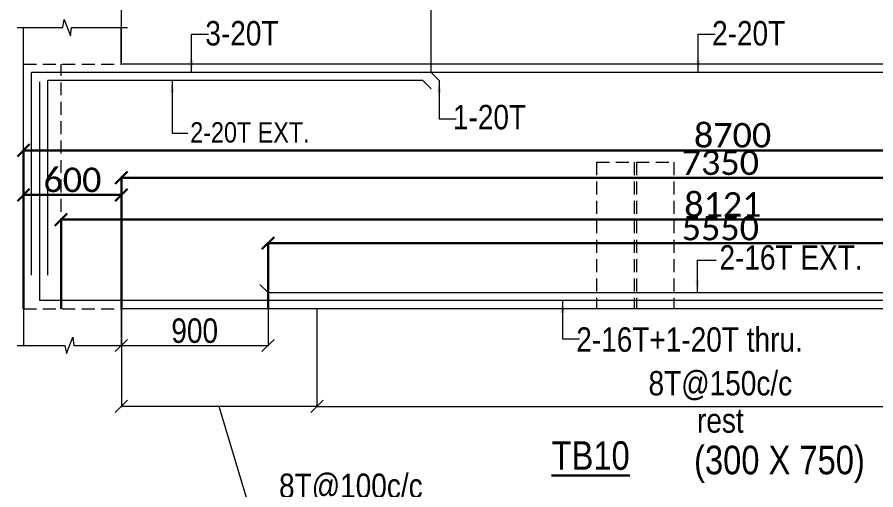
# Model space of a CAD drawing. Header units: millimetres. Extents: x 1112055 to 3390982, y -148532 to 766891.
# Drawn here: x 2935911 to 2946447, y 21376 to 27175 of the extents above; entities that cross this region are included whole.
import ezdxf
from ezdxf.enums import TextEntityAlignment as Align

# ---------------------------------------------------------------- set-up
doc = ezdxf.new("R2010")
doc.units = ezdxf.units.MM
doc.header["$PDMODE"] = 35
doc.header["$PDSIZE"] = -25
doc.linetypes.add('Hidden', pattern=[9.525, 6.35, -3.175])
for name, color, linetype, lineweight in [('B BEAM', 148, 'Continuous', 13), ('B BEAM IN LINE', 250, 'Continuous', 0), ('B BEAM NO', 215, 'Continuous', 18), ('B COL', 1, 'Continuous', 30), ('B STEEL', 34, 'Continuous', 15), ('B STEEL DIM', 216, 'Continuous', 13), ('B STEEL TEXT', 7, 'Continuous', 15), ('B STIRRUPS', 139, 'Continuous', 13)]:
    doc.layers.add(name, color=color, linetype=linetype, lineweight=lineweight)
doc.styles.add('Cali', font='calibri.ttf')
doc.styles.add('SWINC', font='swissc.ttf')
doc.dimstyles.new('BHOOMI', dxfattribs={"dimtxt": 230, "dimasz": 150, "dimexe": 10, "dimexo": 0, "dimgap": 25, "dimtad": 1, "dimdec": 0, "dimzin": 0, "dimdsep": 46, "dimtxsty": 'SWINC', "dimblk": 'OBLIQUE', "dimcen": 0.09, "dimclrd": 250, "dimclre": 250, "dimclrt": 256, "dimaunit": 1, "dimadec": 3, "dimazin": 0, "dimtfac": 1, "dimtdec": 0, "dimtofl": 0, "dimtmove": 1, "dimatfit": 3, "dimfxl": 100, "dimtolj": 1, "dimtzin": 0, "dimlwd": 9, "dimlwe": 5, "dimarcsym": 0})

# ---------------------------------------------------------------- blocks, each defined once
blk = doc.blocks.new('_Oblique')
at = {"color": 0, "linetype": 'ByBlock', "lineweight": -2}
blk.add_line((-0.5, -0.5), (0.5, 0.5), dxfattribs=at)
blk = doc.blocks.new('*D6111')
at = {"layer": 'B STEEL DIM', "color": 250, "linetype": 'Hidden', "lineweight": 0, "ltscale": 500, "transparency": 16777216}
for p, q in [((2937189, 26597), (2937189, 27365)), ((2940989, 26497), (2940989, 27365))]:
    blk.add_line(p, q, dxfattribs=at)
at = {"layer": 'B STEEL DIM', "color": 250, "lineweight": 0, "ltscale": 500, "transparency": 16777216}
blk.add_line((2937189, 27355), (2940989, 27355), dxfattribs=at)
at = {"layer": 'Defpoints', "color": 0, "lineweight": 40, "transparency": 16777216}
for p in [(2940989, 27355), (2937189, 26597), (2940989, 26497)]:
    blk.add_point(p, dxfattribs=at)
at = {"layer": 'B STEEL DIM', "color": 250, "lineweight": 0, "transparency": 16777216, "xscale": 150, "yscale": 150, "zscale": 150, "rotation": 180}
blk.add_blockref('_Oblique', (2937189, 27355), dxfattribs=at)
at = {"layer": 'B STEEL DIM', "color": 250, "lineweight": 0, "transparency": 16777216, "xscale": 150, "yscale": 150, "zscale": 150}
blk.add_blockref('_Oblique', (2940989, 27355), dxfattribs=at)
at = {"layer": 'B STEEL DIM', "transparency": 16777216, "insert": (2939089, 27535), "char_height": 300, "attachment_point": 5, "style": 'SWINC'}
blk.add_mtext('\\A1;1900', dxfattribs=at)
blk = doc.blocks.new('*D6113')
at = {"layer": 'B STIRRUPS', "color": 250, "lineweight": 0, "transparency": 16777216}
for p, q in [((2939589, 23597), (2939589, 22390)), ((2949489, 23597), (2949489, 22390)), ((2939589, 22400), (2949489, 22400))]:
    blk.add_line(p, q, dxfattribs=at)
at = {"layer": 'Defpoints', "color": 0, "lineweight": 40, "transparency": 16777216}
for p in [(2939589, 23597), (2949489, 23597), (2949489, 22400)]:
    blk.add_point(p, dxfattribs=at)
at = {"layer": 'B STIRRUPS', "color": 250, "lineweight": 0, "transparency": 16777216, "xscale": 150, "yscale": 150, "zscale": 150, "rotation": 180}
blk.add_blockref('_Oblique', (2939589, 22400), dxfattribs=at)
at = {"layer": 'B STIRRUPS', "color": 250, "lineweight": 0, "transparency": 16777216, "xscale": 150, "yscale": 150, "zscale": 150}
blk.add_blockref('_Oblique', (2949489, 22400), dxfattribs=at)
at = {"layer": 'B STIRRUPS', "transparency": 16777216, "char_height": 300, "attachment_point": 5, "style": 'SWINC'}
for s, insert in [('\\A1;8T@150c/c', (2944539, 22654)), ('rest', (2944539, 22225))]:
    blk.add_mtext(s, dxfattribs=dict(at, insert=insert))
blk = doc.blocks.new('*D6114')
at = {"layer": 'B STIRRUPS', "color": 250, "lineweight": 0, "transparency": 16777216}
for p, q in [((2937189, 23597), (2937189, 22390)), ((2939589, 23597), (2939589, 22390)), ((2939589, 22400), (2937189, 22400)), ((2938766, 21142), (2938389, 22400)), ((2941245, 21142), (2938766, 21142))]:
    blk.add_line(p, q, dxfattribs=at)
at = {"layer": 'Defpoints', "color": 0, "lineweight": 40, "transparency": 16777216}
for p in [(2937189, 23597), (2939589, 23597), (2937189, 22400)]:
    blk.add_point(p, dxfattribs=at)
at = {"layer": 'B STIRRUPS', "color": 250, "lineweight": 0, "transparency": 16777216, "xscale": 150, "yscale": 150, "zscale": 150, "rotation": 180}
blk.add_blockref('_Oblique', (2937189, 22400), dxfattribs=at)
at = {"layer": 'B STIRRUPS', "color": 250, "lineweight": 0, "transparency": 16777216, "xscale": 150, "yscale": 150, "zscale": 150}
blk.add_blockref('_Oblique', (2939589, 22400), dxfattribs=at)
at = {"layer": 'B STIRRUPS', "transparency": 16777216, "char_height": 300, "attachment_point": 5, "style": 'SWINC'}
for s, insert in [('\\A1;8T@100c/c', (2940005, 21395)), ('12 NO.', (2940005, 20967))]:
    blk.add_mtext(s, dxfattribs=dict(at, insert=insert))
blk = doc.blocks.new('*D6116')
at = {"layer": 'B STEEL DIM', "color": 250, "linetype": 'Hidden', "lineweight": 0, "ltscale": 500, "transparency": 16777216}
for p, q in [((2938989, 23797), (2938989, 23137)), ((2937189, 23597), (2937189, 23137))]:
    blk.add_line(p, q, dxfattribs=at)
at = {"layer": 'B STEEL DIM', "color": 250, "lineweight": 0, "ltscale": 500, "transparency": 16777216}
blk.add_line((2937189, 23147), (2938989, 23147), dxfattribs=at)
at = {"layer": 'Defpoints', "color": 0, "lineweight": 40, "transparency": 16777216}
for p in [(2938989, 23797), (2937189, 23597), (2938989, 23147)]:
    blk.add_point(p, dxfattribs=at)
at = {"layer": 'B STEEL DIM', "color": 250, "lineweight": 0, "transparency": 16777216, "xscale": 150, "yscale": 150, "zscale": 150, "rotation": 180}
blk.add_blockref('_Oblique', (2937189, 23147), dxfattribs=at)
at = {"layer": 'B STEEL DIM', "color": 250, "lineweight": 0, "transparency": 16777216, "xscale": 150, "yscale": 150, "zscale": 150}
blk.add_blockref('_Oblique', (2938989, 23147), dxfattribs=at)
at = {"layer": 'B STEEL DIM', "transparency": 16777216, "insert": (2938089, 23327), "char_height": 300, "attachment_point": 5, "style": 'SWINC'}
blk.add_mtext('\\A1;900', dxfattribs=at)
blk = doc.blocks.new('*D6653')
at = {"layer": 'Defpoints', "color": 3, "linetype": 'Hidden', "lineweight": 30, "ltscale": 1000, "transparency": 16777216}
for p, q in [((2935989, 23597), (2935989, 25551)), ((2953389, 23597), (2953389, 25551))]:
    blk.add_line(p, q, dxfattribs=at)
at = {"layer": 'Defpoints', "color": 3, "lineweight": 30, "ltscale": 1000, "transparency": 16777216}
blk.add_line((2935989, 25541), (2953389, 25541), dxfattribs=at)
at = {"layer": 'Defpoints', "color": 0, "lineweight": 40, "transparency": 16777216}
for p in [(2953389, 25541), (2935989, 23597), (2953389, 23597)]:
    blk.add_point(p, dxfattribs=at)
at = {"layer": 'Defpoints', "color": 3, "lineweight": 30, "transparency": 16777216, "xscale": 150, "yscale": 150, "zscale": 150, "rotation": 180}
blk.add_blockref('_Oblique', (2935989, 25541), dxfattribs=at)
at = {"layer": 'Defpoints', "color": 3, "lineweight": 30, "transparency": 16777216, "xscale": 150, "yscale": 150, "zscale": 150}
blk.add_blockref('_Oblique', (2953389, 25541), dxfattribs=at)
at = {"layer": 'Defpoints', "color": 3, "lineweight": 50, "transparency": 16777216, "insert": (2944689, 25725), "char_height": 300, "attachment_point": 5, "style": 'Cali'}
blk.add_mtext('\\A1;8700', dxfattribs=at)
blk = doc.blocks.new('*D6654')
at = {"layer": 'Defpoints', "color": 3, "linetype": 'Hidden', "lineweight": 30, "ltscale": 1000, "transparency": 16777216}
for p, q in [((2937189, 23597), (2937189, 25215)), ((2951889, 23597), (2951889, 25215))]:
    blk.add_line(p, q, dxfattribs=at)
at = {"layer": 'Defpoints', "color": 3, "lineweight": 30, "ltscale": 1000, "transparency": 16777216}
blk.add_line((2937189, 25205), (2951889, 25205), dxfattribs=at)
at = {"layer": 'Defpoints', "color": 0, "lineweight": 40, "transparency": 16777216}
for p in [(2951889, 25205), (2937189, 23597), (2951889, 23597)]:
    blk.add_point(p, dxfattribs=at)
at = {"layer": 'Defpoints', "color": 3, "lineweight": 30, "transparency": 16777216, "xscale": 150, "yscale": 150, "zscale": 150, "rotation": 180}
blk.add_blockref('_Oblique', (2937189, 25205), dxfattribs=at)
at = {"layer": 'Defpoints', "color": 3, "lineweight": 30, "transparency": 16777216, "xscale": 150, "yscale": 150, "zscale": 150}
blk.add_blockref('_Oblique', (2951889, 25205), dxfattribs=at)
at = {"layer": 'Defpoints', "color": 3, "lineweight": 50, "transparency": 16777216, "insert": (2944539, 25388), "char_height": 300, "attachment_point": 5, "style": 'Cali'}
blk.add_mtext('\\A1;7350', dxfattribs=at)
blk = doc.blocks.new('*D6655')
at = {"layer": 'Defpoints', "color": 3, "linetype": 'Hidden', "lineweight": 30, "ltscale": 1000, "transparency": 16777216}
for p, q in [((2936449, 23597), (2936449, 24702)), ((2952692, 23597), (2952692, 24702))]:
    blk.add_line(p, q, dxfattribs=at)
at = {"layer": 'Defpoints', "color": 3, "lineweight": 30, "ltscale": 1000, "transparency": 16777216}
blk.add_line((2952692, 24692), (2936449, 24692), dxfattribs=at)
at = {"layer": 'Defpoints', "color": 0, "lineweight": 40, "transparency": 16777216}
for p in [(2936449, 24692), (2936449, 23597), (2952692, 23597)]:
    blk.add_point(p, dxfattribs=at)
at = {"layer": 'Defpoints', "color": 3, "lineweight": 30, "transparency": 16777216, "xscale": 150, "yscale": 150, "zscale": 150, "rotation": 180}
blk.add_blockref('_Oblique', (2936449, 24692), dxfattribs=at)
at = {"layer": 'Defpoints', "color": 3, "lineweight": 30, "transparency": 16777216, "xscale": 150, "yscale": 150, "zscale": 150}
blk.add_blockref('_Oblique', (2952692, 24692), dxfattribs=at)
at = {"layer": 'Defpoints', "color": 3, "lineweight": 50, "transparency": 16777216, "insert": (2944570, 24876), "char_height": 300, "attachment_point": 5, "style": 'Cali'}
blk.add_mtext('\\A1;8121', dxfattribs=at)
blk = doc.blocks.new('*D6656')
at = {"layer": 'Defpoints', "color": 3, "linetype": 'Hidden', "lineweight": 30, "ltscale": 1000, "transparency": 16777216}
for p, q in [((2938989, 23597), (2938989, 24412)), ((2950089, 23597), (2950089, 24412))]:
    blk.add_line(p, q, dxfattribs=at)
at = {"layer": 'Defpoints', "color": 3, "lineweight": 30, "ltscale": 1000, "transparency": 16777216}
blk.add_line((2938989, 24402), (2950089, 24402), dxfattribs=at)
at = {"layer": 'Defpoints', "color": 0, "lineweight": 40, "transparency": 16777216}
for p in [(2950089, 24402), (2938989, 23597), (2950089, 23597)]:
    blk.add_point(p, dxfattribs=at)
at = {"layer": 'Defpoints', "color": 3, "lineweight": 30, "transparency": 16777216, "xscale": 150, "yscale": 150, "zscale": 150, "rotation": 180}
blk.add_blockref('_Oblique', (2938989, 24402), dxfattribs=at)
at = {"layer": 'Defpoints', "color": 3, "lineweight": 30, "transparency": 16777216, "xscale": 150, "yscale": 150, "zscale": 150}
blk.add_blockref('_Oblique', (2950089, 24402), dxfattribs=at)
at = {"layer": 'Defpoints', "color": 3, "lineweight": 50, "transparency": 16777216, "insert": (2944539, 24586), "char_height": 300, "attachment_point": 5, "style": 'Cali'}
blk.add_mtext('\\A1;5550', dxfattribs=at)
blk = doc.blocks.new('*D6657')
at = {"layer": 'Defpoints', "color": 3, "linetype": 'Hidden', "lineweight": 30, "ltscale": 1000, "transparency": 16777216}
for p, q in [((2935989, 23597), (2935989, 25004)), ((2937189, 23597), (2937189, 25004))]:
    blk.add_line(p, q, dxfattribs=at)
at = {"layer": 'Defpoints', "color": 3, "lineweight": 30, "ltscale": 1000, "transparency": 16777216}
blk.add_line((2937189, 24994), (2935989, 24994), dxfattribs=at)
at = {"layer": 'Defpoints', "color": 0, "lineweight": 40, "transparency": 16777216}
for p in [(2935989, 24994), (2935989, 23597), (2937189, 23597)]:
    blk.add_point(p, dxfattribs=at)
at = {"layer": 'Defpoints', "color": 3, "lineweight": 30, "transparency": 16777216, "xscale": 150, "yscale": 150, "zscale": 150, "rotation": 180}
blk.add_blockref('_Oblique', (2935989, 24994), dxfattribs=at)
at = {"layer": 'Defpoints', "color": 3, "lineweight": 30, "transparency": 16777216, "xscale": 150, "yscale": 150, "zscale": 150}
blk.add_blockref('_Oblique', (2937189, 24994), dxfattribs=at)
at = {"layer": 'Defpoints', "color": 3, "lineweight": 50, "transparency": 16777216, "insert": (2936589, 25178), "char_height": 300, "attachment_point": 5, "style": 'Cali'}
blk.add_mtext('\\A1;600', dxfattribs=at)

msp = doc.modelspace()

# ---------------------------------------------------------------- linework, layer by layer
at = {"layer": 'B BEAM', "lineweight": 13}
for p, q in [((2935988.6, 23597.2, 0), (2935988.6, 26597.2, 0)), ((2951888.6, 26597.2, 0), (2937188.6, 26597.2, 0)), ((2951888.6, 23597.2, 0), (2937188.6, 23597.2, 0))]:
    msp.add_line(p, q, dxfattribs=at)
at = {"layer": 'B BEAM IN LINE', "color": 250, "linetype": 'Hidden', "lineweight": 0, "ltscale": 25}
for p, q in [((2935988.6, 26597.2, 0), (2937188.6, 26597.2, 0)), ((2936448.6, 23597.2, 0), (2936448.6, 26597.2, 0)), ((2936448.6, 23597.2, 0), (2936448.6, 26597.2, 0)), ((2943020.1, 25397.2, 0), (2943020.1, 23597.2, 0)), ((2943020.1, 25397.2, 0), (2943480.1, 25397.2, 0)), ((2943480.1, 25397.2, 0), (2943480.1, 23597.2, 0)), ((2943508.6, 25397.2, 0), (2943508.6, 23597.2, 0)), ((2943508.6, 25397.2, 0), (2943968.6, 25397.2, 0)), ((2943968.6, 25397.2, 0), (2943968.6, 23597.2, 0)), ((2935988.6, 23597.2, 0), (2937188.6, 23597.2, 0))]:
    msp.add_line(p, q, dxfattribs=at)
at = {"layer": 'B COL', "color": 1, "lineweight": 13}
for p, q in [((2935988.6, 26597.2, 0), (2935988.6, 27046.9, 0)), ((2937188.6, 26597.2, 0), (2937188.6, 27046.9, 0)), ((2935988.6, 23597.2, 0), (2935988.6, 23147.4, 0)), ((2937188.6, 23597.2, 0), (2937188.6, 23147.4, 0))]:
    msp.add_line(p, q, dxfattribs=at)
at = {"layer": 'B COL', "color": 1, "lineweight": 13, "elevation": 0}
for points in [[(2935910.8, 27046.9), (2936469.4, 27046.9), (2936488.9, 27144.9), (2936565.7, 26946), (2936578.2, 27046.9), (2937266.5, 27046.9)], [(2935910.8, 23147.4), (2936496.7, 23147.4), (2936516.2, 23049.4), (2936593, 23248.3), (2936605.5, 23147.4), (2937266.5, 23147.4)]]:
    msp.add_lwpolyline(points, dxfattribs=at)
at = {"layer": 'B STEEL', "color": 34, "lineweight": 9, "ltscale": 25}
for p, q in [((2953288.6, 26497.2, 0), (2936088.6, 26497.2, 0)), ((2936088.6, 24009.1, 0), (2936088.6, 26497.2, 0)), ((2936188.6, 23697.2, 0), (2936188.6, 26382.7, 0)), ((2940888.6, 26397.2, 0), (2936288.6, 26397.2, 0)), ((2936288.6, 24009.1, 0), (2936288.6, 26397.2, 0)), ((2953188.6, 23697.2, 0), (2936188.6, 23697.2, 0))]:
    msp.add_line(p, q, dxfattribs=at)
at = {"layer": 'B STEEL', "lineweight": 9}
for p, q in [((2940988.6, 26497.2, 0), (2941088.6, 26397.2, 0)), ((2940888.6, 26397.2, 0), (2940988.6, 26297.2, 0))]:
    msp.add_line(p, q, dxfattribs=at)
at = {"layer": 'B STEEL', "lineweight": 15}
for q in [(2938888.6, 23897.2, 0), (2950088.6, 23797.2, 0)]:
    msp.add_line((2938988.6, 23797.2, 0), q, dxfattribs=at)

# ---------------------------------------------------------------- texts
at = {"layer": 'B BEAM NO', "lineweight": 30, "style": 'SWINC'}
for s, p in [('%%UTB10', (2942947.6, 21621.6, 0)), ('(300 X 750)', (2945264.2, 21567, 0))]:
    msp.add_text(s, height=350, dxfattribs=at).set_placement(p, align=Align.CENTER)
at = {"layer": 'B STEEL TEXT', "style": 'SWINC'}
for s, height, p in [('3-20T', 300, (2938219.9, 26828, 0)), ('2-20T', 300, (2944437.3, 26828, 0)), ('1-20T', 300, (2941257.8, 25799.5, 0)), ('2-20T EXT.', 250, (2938034.4, 25636.9)), ('2-16T EXT.', 300, (2944527.9, 24077, 0)), ('2-16T+1-20T thru.', 300, (2942771.2, 23070, 0))]:
    msp.add_text(s, height=height, dxfattribs=at).set_placement(p)

# ---------------------------------------------------------------- dimensions: what is measured, and where the dimension line sits
at = {"layer": 'B STEEL DIM', "color": 250, "ltscale": 500}
for base, p1, p2, override, picture, middle in [((2940988.6, 27355, 0), (2937188.6, 26597.2, 0), (2940988.6, 26497.2, 0), {"dimscale": 1, "dimtxt": 300, "dimasz": 150, "dimgap": 30, "dimlfac": 0.5, "dimtxsty": 'SWINC', "dimblk1": 'Oblique', "dimblk2": 'Oblique', "dimsah": 1, "dimlwd": 0, "dimlwe": 0}, '*D6111', (2939088.6, 27535, 0)), ((2938988.6, 23146.8, 0), (2937188.6, 23597.2, 0), (2938988.6, 23797.2, 0), {"dimtxt": 300, "dimgap": 30, "dimlfac": 0.5, "dimblk1": 'Oblique', "dimblk2": 'Oblique', "dimsah": 1, "dimlwd": 0, "dimlwe": 0}, '*D6116', (2938088.6, 23326.8, 0))]:
    dim = msp.add_linear_dim(base=base, p1=p1, p2=p2, angle=180, dimstyle='BHOOMI', override=override, dxfattribs=at)
    dim.commit()
    dim.dimension.update_dxf_attribs({"geometry": picture, "text_midpoint": middle})
at = {"layer": 'B STIRRUPS'}
dim = msp.add_linear_dim(base=(2937188.6, 22400, 0), p1=(2939588.7, 23597.2, 0), p2=(2937188.6, 23597.2, 0), angle=180, text='8T@100c/c\\X12 NO.', dimstyle='BHOOMI', override={"dimtxt": 300, "dimlfac": 0.5, "dimblk1": 'Oblique', "dimblk2": 'Oblique', "dimsah": 1, "dimlwd": 0, "dimlwe": 0}, dxfattribs=at)
dim.commit()
dim.dimension.update_dxf_attribs({"geometry": '*D6114', "text_midpoint": (2938791.1, 21141.8, 0)})
dim = msp.add_linear_dim(base=(2949488.6, 22400, 0), p1=(2939588.7, 23597.2, 0), p2=(2949488.6, 23597.2, 0), text='8T@150c/c\\Xrest', dimstyle='BHOOMI', override={"dimtxt": 300, "dimlfac": 0.5, "dimblk1": 'Oblique', "dimblk2": 'Oblique', "dimsah": 1, "dimlwd": 0, "dimlwe": 0}, dxfattribs=at)
dim.commit()
dim.dimension.update_dxf_attribs({"geometry": '*D6113', "text_midpoint": (2944538.6, 22400, 0)})
at = {"layer": 'Defpoints', "color": 3, "lineweight": 50, "ltscale": 1000}
for base, p1, p2, picture, middle in [((2953388.6, 25541.1), (2935988.6, 23597.2, 0), (2953388.6, 23597.2, 0), '*D6653', (2944688.6, 25724.8)), ((2951888.6, 25204.5), (2937188.6, 23597.2, 0), (2951888.6, 23597.2, 0), '*D6654', (2944538.6, 25388.2)), ((2935988.6, 24994.5), (2937188.6, 23597.2, 0), (2935988.6, 23597.2, 0), '*D6657', (2936588.6, 25178.2)), ((2936448.6474, 24692.2447), (2952691.5767, 23597.155, 0), (2936448.6474, 23597.155, 0), '*D6655', (2944570.112, 24875.937)), ((2950088.6, 24402.1), (2938988.6, 23597.2, 0), (2950088.6, 23597.2, 0), '*D6656', (2944538.6, 24585.8))]:
    dim = msp.add_linear_dim(base=base, p1=p1, p2=p2, dimstyle='BHOOMI', override={"dimtxt": 300, "dimgap": 30, "dimlfac": 0.5, "dimtxsty": 'Cali', "dimblk1": 'Oblique', "dimblk2": 'Oblique', "dimsah": 1, "dimclrd": 3, "dimclre": 3, "dimclrt": 3, "dimlwd": 30, "dimlwe": 30}, dxfattribs=at)
    dim.commit()
    dim.dimension.update_dxf_attribs({"geometry": picture, "text_midpoint": middle})

# ---------------------------------------------------------------- leaders
at = {"layer": 'B STEEL TEXT'}
for points in [[(2938050.7, 26497.2, 0), (2938050.7, 26965.9, 0), (2938258.6, 26965.9, 0)], [(2944268.2, 26497.2, 0), (2944268.2, 26965.9, 0), (2944476, 26965.9, 0)], [(2937811.9, 26397.2), (2937811.9, 25753.2), (2938004.1, 25753.2)], [(2941088.6, 26397.2, 0), (2941088.6, 25928.4, 0), (2941296.5, 25928.4, 0)], [(2944258.5, 23797.2, 0), (2944258.5, 24195.5, 0), (2944486.3, 24195.5, 0)], [(2942602.1, 23697.2, 0), (2942602.1, 23228.4, 0), (2942809.9, 23228.4, 0)]]:
    msp.add_leader(points, dimstyle='BHOOMI', override={"dimtad": 0, "dimclrd": 256, "dimlwd": 0}, dxfattribs=at)

doc.saveas('drawing.dxf')
